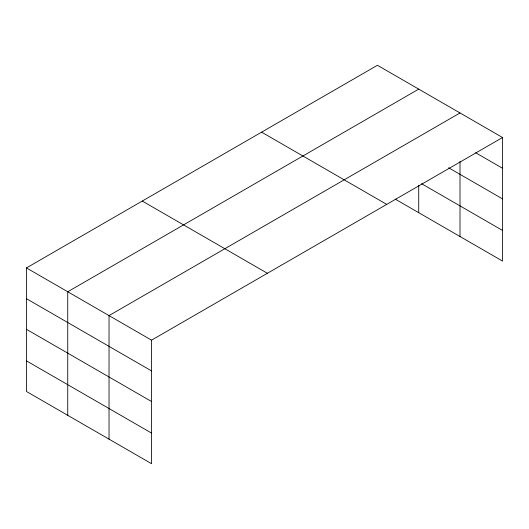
<?xml version="1.0" encoding="UTF-8"?>
<svg xmlns="http://www.w3.org/2000/svg" width="529" height="529" viewBox="0 0 529 529"><rect width="100%" height="100%" fill="white"/><g stroke="black" fill="none" stroke-linecap="round" stroke-linejoin="round"><path stroke-width="0.79" d="M460.012 161.444L460.012 236.509M395.236 199.116L502.55 261.075L502.55 137.52L377.435 65.285L26.45 267.925L26.45 391.48L151.565 463.715L151.565 340.16L26.45 267.925M418.723 89.123L67.738 291.763L67.738 415.318M460.012 112.961L109.027 315.601L109.027 439.149M151.565 340.16L502.55 137.52M475.611 152.722L502.55 168.282M448.618 167.766L502.55 198.897M421.573 183.695L502.55 230.452M261.61 132.157L386.725 204.392M142.275 201.06L267.39 273.288M26.45 298.687L151.565 370.922M26.45 329.309L151.565 401.537M26.45 360.857L151.565 433.092M418.723 185.276L418.723 212.678"/></g></svg>
